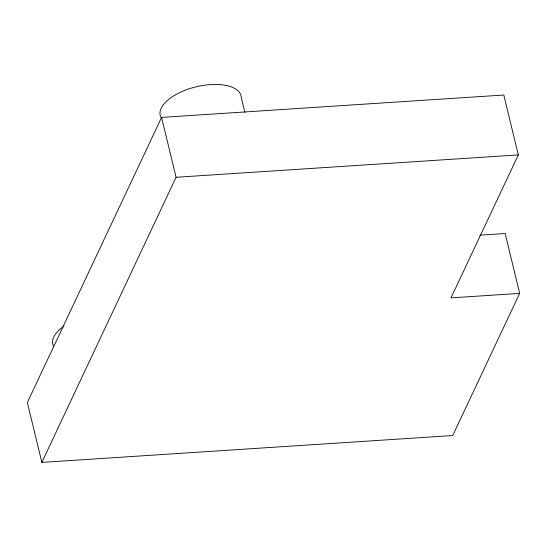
<?xml version="1.0" encoding="UTF-8"?>
<svg xmlns="http://www.w3.org/2000/svg" width="547" height="547" viewBox="0 0 547 547"><rect width="100%" height="100%" fill="white"/><g stroke="black" fill="none" stroke-linecap="round" stroke-linejoin="round"><path stroke-width="0.82" d="M519.65 293.39L450.995 297.876L518.303 154.91L503.814 95.021L161.584 117.4L27.35 402.517L41.839 462.4L452.725 435.542L519.65 293.39L505.161 233.501L479.733 235.169M41.839 462.4L176.072 177.283L161.584 117.4M176.072 177.283L518.303 154.91M244.871 112.388L241.316 97.687A41.593 19.336 -13.6 0 0 194.684 87.185A41.593 19.336 -13.6 0 0 161.515 118.371M53.627 346.367A41.285 19.193 -13.6 0 1 63.896 326.238"/></g></svg>
